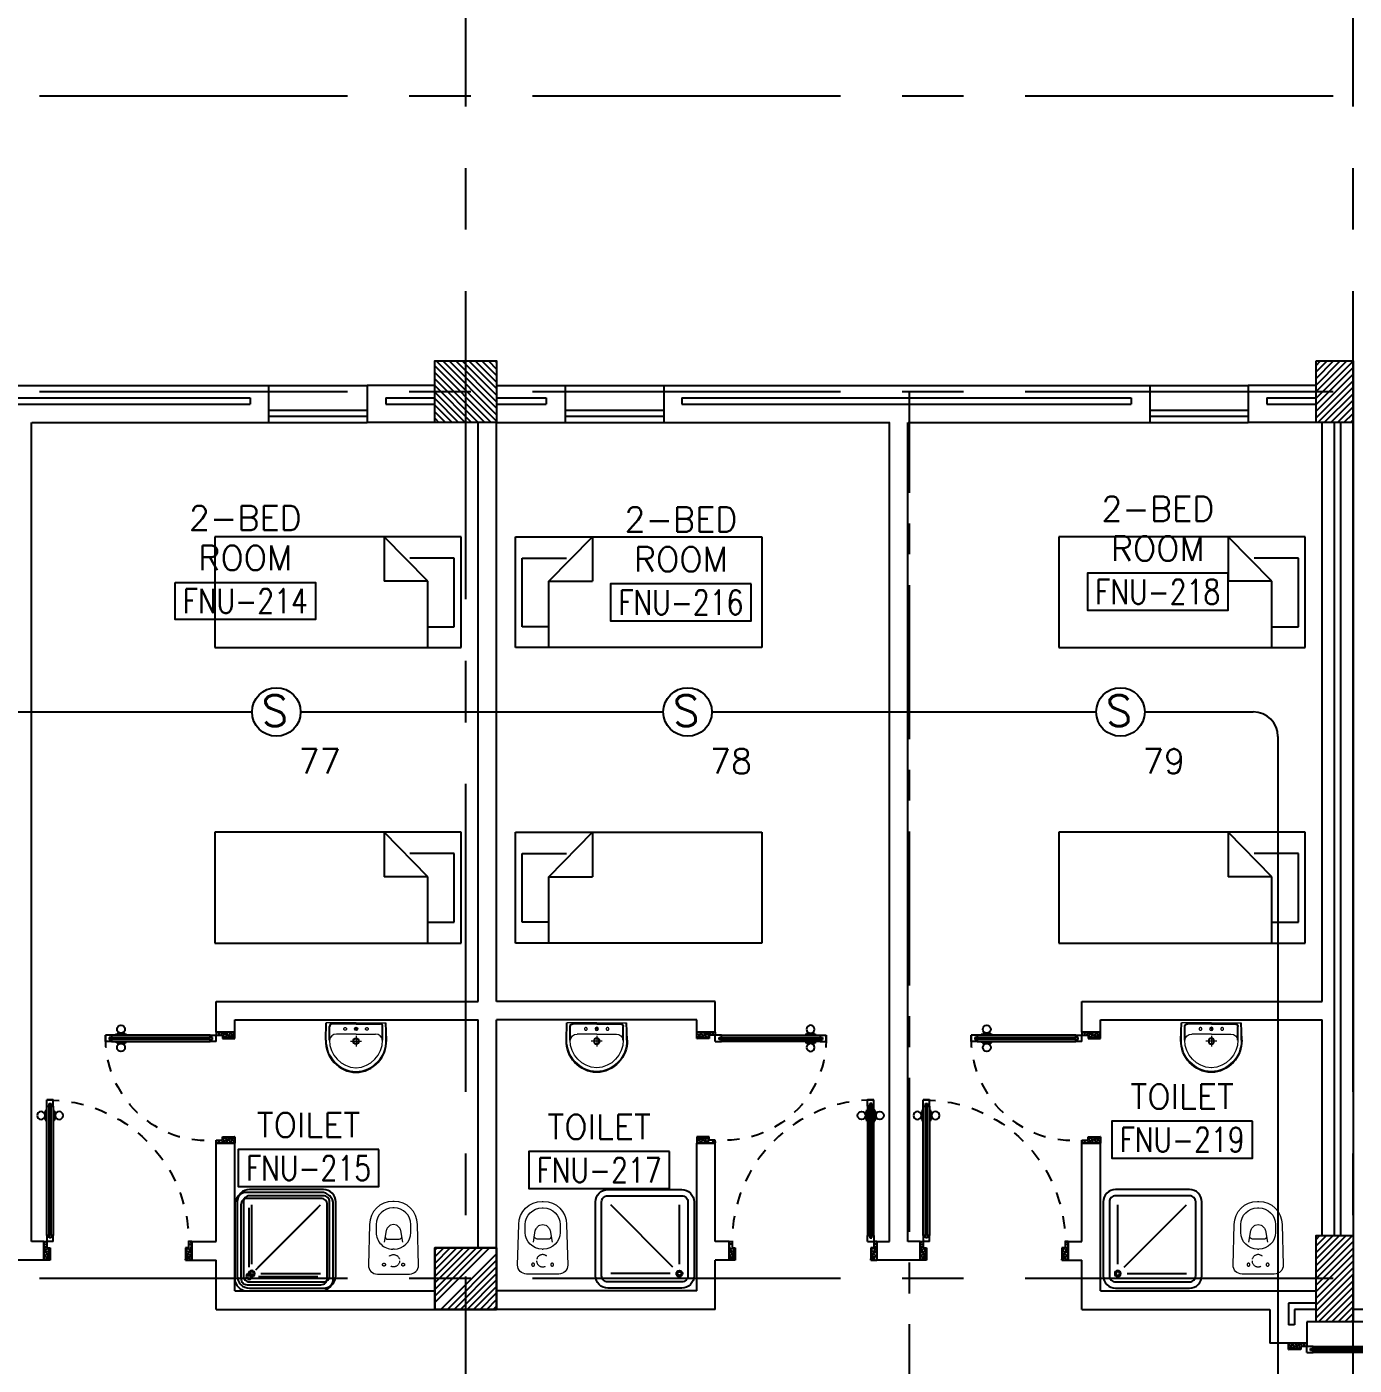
# Model space of a CAD drawing. Extents: x 0 to 93, y -1.5 to 78.
# Drawn here: x 29.67 to 40.44, y 56.32 to 67.18 of the extents above; entities that cross this region are included whole.
import ezdxf
from ezdxf.enums import TextEntityAlignment as Align

# ---------------------------------------------------------------- set-up
doc = ezdxf.new("R2010")
doc.units = 0
doc.header["$MEASUREMENT"] = 0
doc.header["$PDMODE"] = 34
for name, pattern in [('CENTER', [2, 1.25, -0.25, 0.25, -0.25]), ('CENTERX2', [4, 2.5, -0.5, 0.5, -0.5]), ('DASHED', [0.75, 0.5, -0.25]), ('HIDDEN', [0.375, 0.25, -0.125]), ('HIDDEN2', [0.1875, 0.125, -0.0625])]:
    doc.linetypes.add(name, pattern=pattern)
doc.layers.get('0').update_dxf_attribs({"color": 11, "linetype": 'CONTINUOUS'})
doc.layers.get('DEFPOINTS').update_dxf_attribs({"color": 11, "linetype": 'CONTINUOUS'})
for name, color, linetype in [('AX-DIM', 11, 'CONTINUOUS'), ('AXES', 11, 'CENTERX2'), ('AXES1', 11, 'CENTER'), ('COL', 11, 'CONTINUOUS'), ('DOOR', 11, 'CONTINUOUS'), ('E-FIRE', 4, 'CONTINUOUS'), ('E-WIRE', 4, 'CONTINUOUS'), ('EJ', 11, 'CONTINUOUS'), ('FIX', 11, 'CONTINUOUS'), ('FUR', 11, 'CONTINUOUS'), ('HAT', 11, 'CONTINUOUS'), ('INSUL', 11, 'CONTINUOUS'), ('RM-BOX', 11, 'CONTINUOUS'), ('RM-NAME', 11, 'CONTINUOUS'), ('RM-NO', 11, 'CONTINUOUS'), ('ROOF', 11, 'CONTINUOUS'), ('WALL', 11, 'CONTINUOUS'), ('WIN', 11, 'CONTINUOUS')]:
    doc.layers.add(name, color=color, linetype=linetype)
doc.styles.add('ROMANS', font='ROMANS.shx', dxfattribs={"width": 0.6})
doc.dimstyles.new('DIM-OUT', dxfattribs={"dimscale": 0, "dimtxt": 0.24, "dimasz": 0.08, "dimexe": 0.02, "dimexo": 0.02, "dimgap": 0.05, "dimtad": 1, "dimdec": 0, "dimlfac": 1000, "dimzin": 0, "dimdsep": 46, "dimtxsty": 'ROMANS', "dimblk1": 'ARCHTICK', "dimblk2": 'ARCHTICK', "dimsah": 1, "dimcen": 0.01, "dimdle": 0.08, "dimclrd": 7, "dimclre": 7, "dimclrt": 2, "dimadec": 0, "dimazin": 0, "dimtp": 2, "dimtm": 2, "dimtfac": 0.114286, "dimtdec": 0, "dimtix": 1, "dimtmove": 2, "dimatfit": 3, "dimldrblk": 'ARCHTICK', "dimfxl": 0, "dimtolj": 1, "dimtzin": 0, "dimarcsym": 0})

# ---------------------------------------------------------------- blocks, each defined once
blk = doc.blocks.new('*X62')
at = {"color": 0}
for p, q in [((203889, 169947), (204331, 170390)), ((203889, 170000), (204278, 170390)), ((203889, 170053), (204225, 170390)), ((203889, 170107), (204172, 170390)), ((203889, 170160), (204119, 170390)), ((203889, 170213), (204066, 170390)), ((203889, 170266), (204013, 170390)), ((203889, 170319), (203960, 170390)), ((203889, 170372), (203907, 170390)), ((203937, 169890), (204389, 170341)), ((203990, 169890), (204389, 170288)), ((204043, 169890), (204389, 170235)), ((204096, 169890), (204389, 170182)), ((204149, 169890), (204389, 170129)), ((204202, 169890), (204389, 170076)), ((204255, 169890), (204389, 170023)), ((204308, 169890), (204389, 169970)), ((204361, 169890), (204389, 169917))]:
    blk.add_line(p, q, dxfattribs=at)
blk = doc.blocks.new('COL50')
at = {"layer": 'COL'}
blk.add_lwpolyline([(-250, 250), (-250, -250), (250, -250), (250, 250)], close=True, dxfattribs=at)
blk = doc.blocks.new('RM1')
at = {"layer": 'RM-BOX'}
blk.add_lwpolyline([(570, -200), (-570, -200), (-570, -500), (570, -500)], close=True, dxfattribs=at)
at = {"layer": 'RM-NAME', "style": 'ROMANS'}
for tag, p in [('ROOMNAME1', (0, 324)), ('ROOMNAME2', (0, 0))]:
    blk.add_attdef(tag, text='', height=200, dxfattribs=at).set_placement(p, align=Align.MIDDLE)
at = {"layer": 'RM-NO', "style": 'ROMANS', "width": 0.8}
blk.add_attdef('ROOMNO', text='', height=200, dxfattribs=at).set_placement((0, -350), align=Align.MIDDLE)
blk = doc.blocks.new('AH20A')
at = {"layer": 'FUR'}
for p, q in [((0, 0.5), (0, -0.5)), ((1, 0.5), (0, 0.5)), ((0.1358, 0.5), (0.1358, -0.0987)), ((1, -0.5), (1, 0.5)), ((0.1358, 0.3112), (0.0277, 0.3112)), ((0.0277, 0.3112), (0.0277, -0.3087)), ((0.1358, -0.0987), (0.3125, -0.5)), ((0.1358, -0.0987), (0.3125, -0.0987)), ((0.3125, -0.5), (0.3125, -0.0987)), ((0.0277, -0.3087), (0.2076, -0.3087)), ((0, -0.5), (1, -0.5))]:
    blk.add_line(p, q, dxfattribs=at)
blk = doc.blocks.new('DOOR90')
at = {"layer": 'DOOR', "linetype": 'ByBlock'}
for p, q in [((0, 0), (-150, 0)), ((-200, -25), (-1000, -25)), ((-200, -42), (-1000, -42)), ((-200, -58), (-1000, -58)), ((-1000, -75), (-200, -75))]:
    blk.add_line(p, q, dxfattribs=at)
at = {"layer": 'DOOR', "color": 0, "linetype": 'ByBlock'}
for p, q in [((-150, 0), (-150, -25)), ((-150, 0), (0, 0)), ((0, -50), (0, 0)), ((-1050, -25), (-1050, -75)), ((-1050, -75), (-1050, -25)), ((-1000, -25), (-1050, -25)), ((-1000, -75), (-1050, -75)), ((-1020, -42), (-1020, -58)), ((-1000, -42), (-1020, -42)), ((-1000, -58), (-1020, -58)), ((-1000, -25), (-1000, -42)), ((-1000, -58), (-1000, -75)), ((-968, -25), (-968, -18)), ((-878, -18), (-968, -18)), ((-968, -75), (-968, -82)), ((-878, -82), (-968, -82)), ((-955, -18), (-955, -9)), ((-955, -9), (-890, -9)), ((-955, -18), (-890, -18)), ((-955, -82), (-955, -91)), ((-955, -82), (-890, -82)), ((-955, -91), (-890, -91)), ((-890, -18), (-890, -9)), ((-890, -82), (-890, -91)), ((-878, -25), (-878, -18)), ((-878, -75), (-878, -82)), ((-200, -42), (-200, -25)), ((-200, -25), (-150, -25)), ((-180, -42), (-200, -42)), ((-200, -75), (-200, -58)), ((-200, -58), (-180, -58)), ((-150, -75), (-200, -75)), ((-180, -58), (-180, -42)), ((-150, -75), (-150, -25)), ((-150, -25), (-100, -25)), ((-100, -25), (-100, -50)), ((-100, -50), (0, -50)), ((-100, -850), (0, -850)), ((-100, -875), (-100, -850)), ((0, -850), (0, -900)), ((-150, -900), (-150, -875)), ((-150, -875), (-100, -875)), ((0, -900), (-150, -900)), ((-150, -900), (0, -900))]:
    blk.add_line(p, q, dxfattribs=at)
at = {"layer": 'DOOR', "color": 9, "linetype": 'ByBlock'}
for p, q in [((0, -50), (-114, 0)), ((0, -50), (-40, 0)), ((0, -50), (-100, -37)), ((0, -850), (-114, -900)), ((0, -850), (-100, -863)), ((0, -850), (-40, -900))]:
    blk.add_line(p, q, dxfattribs=at)
at = {"layer": 'DOOR', "color": 0, "linetype": 'ByBlock'}
for centre in [(-923, 24), (-923, -124)]:
    blk.add_circle(centre, 32.4, dxfattribs=at)
at = {"layer": 'DOOR', "color": 9, "linetype": 'ByBlock'}
for centre, radius, start, end in [((0, -50), 74.4, 137.7764, 180), ((0, -50), 54.4, 113.2074, 180), ((0, -50), 154, 161.1053, 166.2858), ((0, -50), 134, 158.1598, 169.28), ((0, -50), 114, 154.0838, 167.3774), ((0, -50), 94.4, 148.0182, 180), ((0, -50), 34.4, 90, 180), ((0, -50), 14.4, 90, 180), ((0, -850), 94.4, 180, 211.9818), ((0, -850), 74.4, 180, 222.2236), ((0, -850), 54.4, 180, 246.7926), ((0, -850), 34.4, 180, 270), ((0, -850), 14.4, 180, 270), ((0, -850), 154, 193.7142, 198.8947), ((0, -850), 134, 190.72, 201.8402)]:
    blk.add_arc(centre, radius, start, end, dxfattribs=at)
at = {"layer": 'DOOR', "linetype": 'HIDDEN', "ltscale": 0.5}
blk.add_arc((-222, -50), 828, 178.2701, 275.003, dxfattribs=at)
blk = doc.blocks.new('DOOR100')
at = {"layer": 'DOOR', "color": 0, "linetype": 'ByBlock'}
for p, q in [((-92, 1206), (-92, 1141)), ((-83, 1206), (-92, 1206)), ((-83, 1129), (-83, 1219)), ((-76, 1219), (-83, 1219)), ((-83, 1206), (-83, 1141)), ((-76, 1251), (-76, 1301)), ((-76, 1301), (-26, 1301)), ((-26, 1301), (-76, 1301)), ((-59, 1251), (-76, 1251)), ((-59, 1251), (-59, 1271)), ((-43, 1271), (-59, 1271)), ((-43, 1251), (-43, 1271)), ((-26, 1251), (-43, 1251)), ((-26, 1251), (-26, 1301)), ((-26, 1219), (-19, 1219)), ((-19, 1129), (-19, 1219)), ((-19, 1206), (-19, 1141)), ((-19, 1206), (-10, 1206)), ((-10, 1206), (-10, 1141)), ((-83, 1141), (-92, 1141)), ((-76, 1129), (-83, 1129)), ((-26, 1129), (-19, 1129)), ((-19, 1141), (-10, 1141)), ((-1201, 0), (-1201, 150)), ((-1201, 150), (-1176, 150)), ((-1201, 150), (-1201, 0)), ((-1176, 150), (-1176, 100)), ((-76, 200), (-59, 200)), ((-76, 150), (-76, 200)), ((-76, 150), (-26, 150)), ((-59, 200), (-59, 180)), ((-59, 180), (-43, 180)), ((-43, 200), (-26, 200)), ((-43, 180), (-43, 200)), ((-26, 200), (-26, 150)), ((-1, 150), (-26, 150)), ((-26, 150), (-26, 100)), ((-1, 150), (-1, 0)), ((-1151, 0), (-1201, 0)), ((-1176, 100), (-1151, 100)), ((-1151, 100), (-1151, 0)), ((-51, 100), (-51, 0)), ((-26, 100), (-51, 100)), ((-51, 0), (-1, 0))]:
    blk.add_line(p, q, dxfattribs=at)
at = {"layer": 'DOOR', "linetype": 'ByBlock'}
for p, q in [((-76, 1251), (-76, 200)), ((-59, 200), (-59, 1251)), ((-43, 200), (-43, 1251)), ((-26, 200), (-26, 1251))]:
    blk.add_line(p, q, dxfattribs=at)
at = {"layer": 'DOOR', "color": 9, "linetype": 'ByBlock'}
for p, q in [((-1151, 0), (-1201, 114)), ((-51, 0), (-1, 114)), ((-1151, 0), (-1201, 40)), ((-1151, 0), (-1164, 100)), ((-51, 0), (-38, 100)), ((-51, 0), (-1, 40))]:
    blk.add_line(p, q, dxfattribs=at)
at = {"layer": 'DOOR', "color": 0, "linetype": 'ByBlock'}
for centre in [(-125, 1174), (22, 1174)]:
    blk.add_circle(centre, 32.4, dxfattribs=at)
at = {"layer": 'DOOR', "linetype": 'HIDDEN', "ltscale": 0.5}
blk.add_arc((-27, 152), 1149, 89.961, 180.0931, dxfattribs=at)
at = {"layer": 'DOOR', "color": 9, "linetype": 'ByBlock'}
for centre, radius, start, end in [((-1151, 0), 154, 103.7142, 108.8947), ((-1151, 0), 134, 100.72, 111.8402), ((-51, 0), 134, 68.1598, 79.28), ((-51, 0), 114, 64.0838, 77.3774), ((-51, 0), 154, 71.1053, 76.2858), ((-1151, 0), 94.4, 90, 121.9818), ((-1151, 0), 74.4, 90, 132.2236), ((-1151, 0), 54.4, 90, 156.7926), ((-1151, 0), 34.4, 90, 180), ((-1151, 0), 14.4, 90, 180), ((-51, 0), 94.4, 58.0182, 90), ((-51, 0), 74.4, 47.7764, 90), ((-51, 0), 54.4, 23.2074, 90), ((-51, 0), 34.4, 0, 90), ((-51, 0), 14.4, 0, 90)]:
    blk.add_arc(centre, radius, start, end, dxfattribs=at)
blk = doc.blocks.new('SHR1')
at = {"layer": 'FIX'}
for p, q in [((-196, 196), (-700, 700)), ((-143, 218), (-143, 700)), ((-218, 143), (-700, 143))]:
    blk.add_line(p, q, dxfattribs=at)
for points in [[(-825, 125), (-825, 725, -0.414214), (-725, 825), (-125, 825, -0.414214), (-25, 725), (-25, 125, -0.414214), (-125, 25), (-725, 25, -0.414214)], [(-775, 125), (-775, 725, -0.414214), (-725, 775), (-125, 775, -0.414214), (-75, 725), (-75, 125, -0.414214), (-125, 75), (-725, 75, -0.414214)]]:
    blk.add_lwpolyline(points, format="xyb", close=True, dxfattribs=at)
for radius in [25, 15]:
    blk.add_circle((-143, 143), radius, dxfattribs=at)
blk = doc.blocks.new('*X73')
at = {"color": 0}
for p, q in [((203889, 118293), (204345, 118750)), ((203889, 118346), (204292, 118750)), ((203889, 118399), (204239, 118750)), ((203889, 118452), (204186, 118750)), ((203889, 118505), (204133, 118750)), ((203889, 118558), (204080, 118750)), ((203889, 118611), (204027, 118750)), ((203889, 118665), (203974, 118750)), ((203889, 118718), (203921, 118750)), ((203898, 118250), (204389, 118740)), ((203951, 118250), (204389, 118687)), ((204004, 118250), (204389, 118634)), ((204057, 118250), (204389, 118581)), ((204110, 118250), (204389, 118528)), ((204163, 118250), (204389, 118475)), ((204216, 118250), (204389, 118422)), ((204269, 118250), (204389, 118369)), ((204322, 118250), (204389, 118316)), ((204375, 118250), (204389, 118263))]:
    blk.add_line(p, q, dxfattribs=at)
blk = doc.blocks.new('WC1')
at = {"layer": 'FIX', "lineweight": 20}
for p, q in [((-210, 204), (-538, 194)), ((-475, 141), (-538, 141)), ((-137, 0), (-137, 131)), ((-727, 5), (-727, -5)), ((-674, 5), (-674, -5)), ((-534, 24), (-540, 0)), ((-540, 0), (-534, -24)), ((-395, 76), (-490, 60)), ((-339, 5), (-339, -5)), ((-137, -131), (-137, 0)), ((-490, -60), (-395, -76)), ((-538, -141), (-475, -141)), ((-538, -194), (-210, -204)), ((-213, -204), (-210, -204))]:
    blk.add_line(p, q, dxfattribs=at)
at = {"layer": 'FIX', "linetype": 'Continuous', "lineweight": 20}
blk.add_line((-420, -47), (-420, 45), dxfattribs=at)
at = {"layer": 'FIX', "linetype": 'HIDDEN2', "lineweight": 20, "ltscale": 0.3}
blk.add_circle((-245, 0), 49.8, dxfattribs=at)
at = {"layer": 'FIX', "linetype": 'HIDDEN', "lineweight": 20, "ltscale": 0.05}
for centre in [(-213, 78), (-213, -77)]:
    blk.add_circle(centre, 11.6, dxfattribs=at)
at = {"layer": 'FIX', "lineweight": 20}
for centre, radius, start, end in [((-538, 5), 189, 90, 180), ((-538, 5), 136, 90, 180), ((-475, 5), 136, 360, 90), ((-210, 131), 73, 360, 90), ((-473, -7), 68.2, 128.9242, 152.8468), ((-464, -18), 82, 108.496, 128.9242), ((-538, -5), 189, 180, 270), ((-538, -5), 136, 180, 270), ((-473, 7), 68.2, 207.1532, 231.0758), ((-464, 18), 82, 231.0758, 251.504), ((-475, -5), 136, 270, 0), ((-210, -131), 73, 270, 0)]:
    blk.add_arc(centre, radius, start, end, dxfattribs=at)
at = {"layer": 'FIX', "linetype": 'Continuous', "lineweight": 20}
for centre, start, end in [((-443, 46), 357.6662, 91.6121), ((-442, -46), 268.3879, 2.3338)]:
    blk.add_arc(centre, 22.3, start, end, dxfattribs=at)
blk = doc.blocks.new('LAV1')
at = {"layer": 'FIX', "linetype": 'DASHED', "lineweight": 20, "ltscale": 0.05}
for p, q in [((0, 170), (0, 270)), ((0, 170), (0, 270)), ((50, 220), (-50, 220))]:
    blk.add_line(p, q, dxfattribs=at)
at = {"layer": 'FIX', "linetype": 'ByBlock', "ltscale": 0.3}
for p, q in [((-280, 210), (-275, 50)), ((-245, 210), (-245, 85)), ((245, 210), (245, 85)), ((280, 210), (275, 50)), ((0, 60), (-220, 60)), ((0, 60), (220, 60))]:
    blk.add_line(p, q, dxfattribs=at)
at = {"layer": 'FIX', "linetype": 'Continuous', "lineweight": 20}
for p, q in [((-275, 210), (-275, 50)), ((0, 155), (-181, 155)), ((0, 155), (181, 155)), ((275, 210), (275, 50)), ((0, 50), (-275, 50)), ((0, 50), (-252, 50)), ((0, 50), (275, 50)), ((0, 50), (252, 50))]:
    blk.add_line(p, q, dxfattribs=at)
at = {"layer": 'FIX', "lineweight": 20}
for p, q in [((16, 107), (-15, 107)), ((0, 92), (0, 123))]:
    blk.add_line(p, q, dxfattribs=at)
for centre, radius in [((0, 220), 29.5), ((0, 220), 22.5), ((0, 107), 15.5)]:
    blk.add_circle(centre, radius, dxfattribs=at)
at = {"layer": 'FIX', "linetype": 'HIDDEN', "lineweight": 20, "ltscale": 0.05}
for centre in [(-100, 107), (100, 107)]:
    blk.add_circle(centre, 12.4, dxfattribs=at)
at = {"layer": 'FIX', "linetype": 'ByBlock', "ltscale": 0.3}
for centre, radius, start, end in [((7, 220), 287, 91.3776, 182.0064), ((-7, 220), 287, 357.9936, 88.6224), ((-220, 85), 24.9, 179.7021, 269.9486), ((220, 85), 24.9, 270.0514, 0.2979)]:
    blk.add_arc(centre, radius, start, end, dxfattribs=at)
at = {"layer": 'FIX', "linetype": 'Continuous', "lineweight": 20}
for centre, radius, start, end in [((8, 217), 283, 91.6988, 181.351), ((-8, 217), 283, 358.649, 88.3012), ((8, 212), 253, 91.7328, 180.4884), ((-8, 212), 253, 359.5116, 88.2672), ((-179, 222), 66.9, 190.2006, 268.0786), ((179, 222), 66.9, 271.9214, 349.7994)]:
    blk.add_arc(centre, radius, start, end, dxfattribs=at)
blk = doc.blocks.new('C11')
at = {"layer": 'HAT'}
h = blk.add_hatch(dxfattribs=at)
h.set_pattern_fill('ANSI31', color=256, scale=300, style=0)
h.set_pattern_definition([(45, (-248556.182, -75061.005), (-26.5165043, 26.5165043), [])])
h.paths.add_polyline_path([(300, 700), (0, 700), (0, 350), (300, 350)])
h.paths.add_polyline_path([(300, 350), (0, 350), (0, 0), (300, 0)])
at = {"layer": 'COL'}
blk.add_lwpolyline([(300, 700), (300, 0), (0, 0), (0, 700)], close=True, dxfattribs=at)
blk = doc.blocks.new('C-300')
at = {"layer": 'HAT', "linetype": 'ByBlock', "ltscale": 0.3}
h = blk.add_hatch(dxfattribs=at)
h.set_pattern_fill('ANSI31', color=8, scale=300, style=0)
h.set_pattern_definition([(45, (-258496.182, -82361.005), (-26.5165043, 26.5165043), [])])
h.paths.add_polyline_path([(300, 500), (0, 500), (0, 250), (300, 250)])
h.paths.add_polyline_path([(300, 250), (0, 250), (0, 0), (300, 0)])
at = {"layer": 'COL'}
blk.add_lwpolyline([(0, 500), (300, 500), (300, 0), (0, 0)], close=True, dxfattribs=at)
blk = doc.blocks.new('A$C272A55A0')
at = {"layer": 'DOOR', "color": 0, "linetype": 'ByBlock'}
for p, q in [((0, 900), (0, 1050)), ((50, 1050), (0, 1050)), ((50, 950), (50, 1050)), ((1750, 950), (1750, 1050)), ((1750, 1050), (1800, 1050)), ((1800, 1050), (1800, 900)), ((0, 900), (25, 900)), ((25, 950), (50, 950)), ((25, 900), (25, 950)), ((75, 900), (25, 900)), ((25, 850), (25, 900)), ((58, 870), (42, 870)), ((42, 870), (42, 850)), ((58, 850), (58, 870)), ((75, 900), (75, 850)), ((1725, 900), (1775, 900)), ((1725, 900), (1725, 850)), ((1742, 870), (1758, 870)), ((1742, 850), (1742, 870)), ((1775, 950), (1750, 950)), ((1758, 870), (1758, 850)), ((1775, 900), (1775, 950)), ((1800, 900), (1775, 900)), ((1775, 850), (1775, 900)), ((42, 850), (25, 850)), ((75, 850), (58, 850)), ((1725, 850), (1742, 850)), ((1758, 850), (1775, 850)), ((1718, 160), (1709, 160)), ((1709, 95), (1709, 160)), ((1725, 173), (1718, 173)), ((1718, 173), (1718, 83)), ((1718, 95), (1718, 160)), ((1775, 173), (1782, 173)), ((1782, 173), (1782, 83)), ((1782, 160), (1791, 160)), ((1782, 95), (1782, 160)), ((1791, 95), (1791, 160)), ((25, 50), (42, 50)), ((25, 50), (25, 0)), ((25, 0), (75, 0)), ((75, 0), (25, 0)), ((42, 50), (42, 30)), ((42, 30), (58, 30)), ((58, 50), (75, 50)), ((58, 50), (58, 30)), ((75, 50), (75, 0)), ((1718, 95), (1709, 95)), ((1725, 83), (1718, 83)), ((1742, 50), (1725, 50)), ((1725, 50), (1725, 0)), ((1775, 0), (1725, 0)), ((1725, 0), (1775, 0)), ((1742, 50), (1742, 30)), ((1758, 30), (1742, 30)), ((1775, 50), (1758, 50)), ((1758, 50), (1758, 30)), ((1775, 83), (1782, 83)), ((1775, 50), (1775, 0)), ((1782, 95), (1791, 95))]:
    blk.add_line(p, q, dxfattribs=at)
at = {"layer": 'DOOR', "color": 9, "linetype": 'ByBlock'}
for p, q in [((50, 1050), (0, 1010)), ((50, 1050), (0, 937)), ((50, 1050), (37, 950)), ((1750, 1050), (1800, 1010)), ((1750, 1050), (1800, 937)), ((1750, 1050), (1763, 950))]:
    blk.add_line(p, q, dxfattribs=at)
at = {"layer": 'DOOR', "linetype": 'ByBlock'}
for p, q in [((25, 850), (25, 50)), ((42, 850), (42, 50)), ((58, 850), (58, 50)), ((75, 50), (75, 850)), ((1725, 50), (1725, 850)), ((1742, 850), (1742, 50)), ((1758, 850), (1758, 50)), ((1775, 850), (1775, 50))]:
    blk.add_line(p, q, dxfattribs=at)
at = {"layer": 'DOOR', "color": 0, "linetype": 'ByBlock'}
for centre in [(1676, 128), (1824, 128)]:
    blk.add_circle(centre, 32.4, dxfattribs=at)
at = {"layer": 'DOOR', "color": 9, "linetype": 'ByBlock'}
for centre, radius, start, end in [((50, 1050), 54.4, 203.2074, 270), ((50, 1050), 74.4, 227.7764, 270), ((50, 1050), 34.4, 180, 270), ((50, 1050), 14.4, 180, 270), ((1750, 1050), 14.4, 270, 0), ((1750, 1050), 34.4, 270, 0), ((1750, 1050), 54.4, 270, 336.7926), ((1750, 1050), 74.4, 270, 312.2236), ((50, 1050), 94.4, 238.0182, 270), ((50, 1050), 114, 244.0838, 257.3774), ((50, 1050), 134, 248.1598, 259.28), ((50, 1050), 154, 251.1053, 256.2858), ((1750, 1050), 94.4, 270, 301.9818), ((1750, 1050), 114, 282.6226, 295.9162), ((1750, 1050), 134, 280.72, 291.8402), ((1750, 1050), 154, 283.7142, 288.8947)]:
    blk.add_arc(centre, radius, start, end, dxfattribs=at)
at = {"layer": 'DOOR', "linetype": 'HIDDEN', "ltscale": 0.5}
for centre, start, end in [((50, 851), 268.3174, 3.2965), ((1750, 851), 176.7035, 271.6826)]:
    blk.add_arc(centre, 851, start, end, dxfattribs=at)
at = {"layer": 'WALL', "linetype": 'ByBlock'}
blk.add_line((1800, 900), (1800, 1050), dxfattribs=at)
blk = doc.blocks.new('_ARCHTICK')
at = {"color": 0, "linetype": 'ByBlock', "const_width": 0.15}
blk.add_lwpolyline([(-0.5, -0.5), (0.5, 0.5)], dxfattribs=at)
blk = doc.blocks.new('*D164')
at = {"layer": 'AX-DIM', "color": 7, "lineweight": -2}
for p, q in [((7.952, 76.648), (82.802, 76.648)), ((8.032, 72.01), (8.032, 76.668)), ((82.722, 64.49), (82.722, 76.668))]:
    blk.add_line(p, q, dxfattribs=at)
at = {"layer": 'DEFPOINTS', "color": 0}
for p in [(82.722, 76.648), (8.032, 71.99), (82.722, 64.47)]:
    blk.add_point(p, dxfattribs=at)
at = {"layer": 'AX-DIM', "color": 7, "lineweight": -2, "xscale": 0.08, "yscale": 0.08, "zscale": 0.08, "rotation": 180}
blk.add_blockref('_ARCHTICK', (8.032, 76.648), dxfattribs=at)
at = {"layer": 'AX-DIM', "color": 7, "lineweight": -2, "xscale": 0.08, "yscale": 0.08, "zscale": 0.08}
blk.add_blockref('_ARCHTICK', (82.722, 76.648), dxfattribs=at)
at = {"layer": 'AX-DIM', "color": 2, "insert": (45.377, 76.818), "char_height": 0.24, "attachment_point": 5, "style": 'ROMANS'}
blk.add_mtext('\\A1;74690', dxfattribs=at)
blk = doc.blocks.new('S')
at = {"layer": 'E-FIRE'}
blk.add_circle((0, 0), 197, dxfattribs=at)
at = {"layer": 'E-FIRE', "color": 3, "style": 'ROMANS'}
blk.add_text('S', height=250, dxfattribs=at).set_placement((-119, -115))

msp = doc.modelspace()

# ---------------------------------------------------------------- linework, layer by layer
at = {"layer": 'AXES'}
for p, q in [((33.2317, -1.4643), (33.2317, 77.3484)), ((40.4317, -1.4643), (40.4317, 76.9984)), ((92.2717, 66.62), (24.2317, 66.62)), ((92.2717, 64.22), (24.2317, 64.22)), ((92.2717, 57.02), (24.2317, 57.02))]:
    msp.add_line(p, q, dxfattribs=at)
at = {"layer": 'AXES1'}
msp.add_line((36.8317, 5.4), (36.8317, 64.22), dxfattribs=at)
at = {"layer": 'COL'}
msp.add_lwpolyline([(32.9817, 63.97), (32.9817, 64.47), (33.4817, 64.47), (33.4817, 63.97)], close=True, dxfattribs=at)
at = {"layer": 'E-WIRE', "linetype": 'Continuous'}
for p, q in [((28.1162, 61.62), (31.4971, 61.62)), ((31.8912, 61.62), (34.8346, 61.62)), ((35.2287, 61.62), (38.3471, 61.62)), ((38.7412, 61.62), (39.6225, 61.62))]:
    msp.add_line(p, q, dxfattribs=at)
at = {"layer": 'E-WIRE', "color": 4}
msp.add_line((39.8225, 61.42), (39.8225, 54.7325), dxfattribs=at)
at = {"layer": 'E-WIRE', "linetype": 'Continuous'}
msp.add_arc((39.6225, 61.42), 0.2, 0, 90, dxfattribs=at)
at = {"layer": 'EJ'}
msp.add_line((40.4317, 54.52), (40.4317, 56.67), dxfattribs=at)
at = {"layer": 'INSUL'}
for p, q in [((27.785, 64.17), (31.4817, 64.17)), ((27.785, 64.12), (31.4817, 64.12)), ((31.4817, 64.17), (31.4817, 64.12)), ((32.5817, 64.17), (32.5817, 64.12)), ((32.5817, 64.17), (32.9817, 64.17)), ((32.5817, 64.12), (32.9817, 64.12)), ((33.4817, 64.17), (33.885, 64.17)), ((33.4817, 64.12), (33.885, 64.12)), ((33.885, 64.17), (33.885, 64.12)), ((34.985, 64.17), (38.6317, 64.17)), ((34.985, 64.17), (34.985, 64.12)), ((34.985, 64.12), (38.6317, 64.12)), ((38.6317, 64.17), (38.6317, 64.12)), ((39.7317, 64.17), (40.1317, 64.17)), ((39.7317, 64.17), (39.7317, 64.12)), ((39.7317, 64.12), (40.1317, 64.12)), ((40.2817, 57.37), (40.2817, 63.97)), ((40.3317, 57.37), (40.3317, 63.97)), ((39.9067, 56.82), (39.9067, 56.645)), ((40.1317, 56.82), (39.9067, 56.82)), ((39.9567, 56.77), (39.9567, 56.645)), ((40.1317, 56.77), (39.9567, 56.77)), ((39.9567, 56.645), (39.9067, 56.645))]:
    msp.add_line(p, q, dxfattribs=at)
at = {"layer": 'ROOF'}
for p, q in [((41.5767, 56.77), (40.4317, 56.77)), ((41.7267, 56.67), (40.4317, 56.67))]:
    msp.add_line(p, q, dxfattribs=at)
at = {"layer": 'WALL'}
for p, q in [((27.635, 64.27), (31.6317, 64.27)), ((31.6317, 64.27), (31.6317, 63.97)), ((32.4317, 64.27), (32.4317, 63.97)), ((32.9817, 64.27), (32.4317, 64.27)), ((33.4817, 64.27), (34.0383, 64.27)), ((34.0383, 64.27), (34.0383, 63.97)), ((34.8383, 64.27), (38.7817, 64.27)), ((34.8383, 64.27), (34.8383, 63.97)), ((38.7817, 64.27), (38.7817, 63.97)), ((39.5817, 64.27), (39.5817, 63.97)), ((40.1317, 64.27), (39.5817, 64.27)), ((29.7067, 57.32), (29.7067, 63.97)), ((29.71, 63.97), (31.6317, 63.97)), ((32.9817, 63.97), (32.4317, 63.97)), ((33.3317, 59.27), (33.3317, 63.97)), ((33.4817, 59.27), (33.4817, 63.97)), ((33.4817, 63.97), (34.0383, 63.97)), ((34.8383, 63.97), (36.6725, 63.97)), ((36.6692, 57.32), (36.6692, 63.97)), ((36.8192, 57.32), (36.8192, 63.97)), ((36.8225, 63.97), (38.7817, 63.97)), ((40.1317, 63.97), (39.5817, 63.97)), ((40.1817, 59.27), (40.1817, 63.97)), ((40.4317, 63.97), (40.4317, 57.37)), ((40.4317, 58.62), (40.4317, 63.97)), ((31.2067, 59.02), (31.2067, 59.27)), ((35.2567, 59.02), (35.2567, 59.27)), ((38.2317, 59.27), (40.1817, 59.27)), ((38.2317, 59.02), (38.2317, 59.27)), ((31.3567, 59.02), (31.3567, 59.12)), ((33.3317, 57.27), (33.3317, 59.12)), ((33.4817, 57.27), (33.4817, 59.12)), ((35.1067, 59.02), (35.1067, 59.12)), ((38.3817, 59.12), (40.1817, 59.12)), ((38.3817, 59.02), (38.3817, 59.12)), ((38.3817, 59.02), (38.3817, 59.12)), ((39.2317, 59.12), (40.1817, 59.12)), ((40.1817, 57.37), (40.1817, 59.12)), ((38.2317, 59.02), (38.3817, 59.02)), ((31.2067, 57.32), (31.2067, 58.12)), ((31.3567, 56.92), (31.3567, 58.12)), ((35.1067, 56.92), (35.1067, 58.12)), ((35.2567, 57.32), (35.2567, 58.12)), ((38.2317, 58.12), (38.3817, 58.12)), ((38.2317, 57.32), (38.2317, 58.12)), ((38.3817, 56.92), (38.3817, 58.12)), ((29.8067, 57.17), (29.8067, 57.32)), ((31.0067, 57.32), (31.2067, 57.32)), ((31.0067, 57.17), (31.0067, 57.32)), ((35.3687, 57.32), (35.2567, 57.32)), ((35.3687, 57.17), (35.3687, 57.32)), ((36.5687, 57.17), (36.5687, 57.32)), ((36.9197, 57.17), (36.9197, 57.32)), ((38.1197, 57.32), (38.2317, 57.32)), ((38.1197, 57.17), (38.1197, 57.32)), ((31.0067, 57.17), (31.2067, 57.17)), ((31.2067, 56.77), (31.2067, 57.17)), ((35.2567, 56.77), (35.2567, 57.17)), ((35.3687, 57.17), (35.2567, 57.17)), ((38.1197, 57.17), (38.2317, 57.17)), ((38.2317, 56.77), (38.2317, 57.17)), ((38.3817, 56.92), (40.135, 56.92)), ((31.2067, 56.77), (32.9817, 56.77)), ((35.2567, 56.77), (33.4817, 56.77)), ((38.2317, 56.77), (39.7567, 56.77)), ((39.7567, 56.77), (39.7567, 56.495)), ((40.4317, 56.82), (40.4317, 56.67)), ((40.4317, 56.67), (40.0567, 56.67)), ((40.0567, 56.67), (40.0567, 56.495)), ((40.0567, 56.495), (39.7567, 56.495))]:
    msp.add_line(p, q, dxfattribs=at)
at = {"layer": 'WALL', "linetype": 'ByBlock'}
for p, q in [((31.2067, 59.27), (33.3317, 59.27)), ((35.2567, 59.27), (33.4817, 59.27)), ((31.3567, 59.12), (33.3317, 59.12)), ((35.1067, 59.12), (33.4817, 59.12)), ((31.2067, 59.02), (31.3567, 59.02)), ((35.2567, 59.02), (35.1067, 59.02)), ((31.2067, 58.12), (31.3567, 58.12)), ((35.2567, 58.12), (35.1067, 58.12)), ((29.8067, 57.32), (29.7067, 57.32)), ((36.5687, 57.32), (36.6692, 57.32)), ((36.9197, 57.32), (36.8192, 57.32)), ((29.8067, 57.17), (29.4567, 57.17)), ((36.9197, 57.17), (36.5687, 57.17)), ((31.3567, 56.92), (32.9817, 56.92)), ((35.1067, 56.92), (33.4817, 56.92))]:
    msp.add_line(p, q, dxfattribs=at)
at = {"layer": 'WIN'}
for p, q in [((31.6317, 64.27), (32.4317, 64.27)), ((34.0383, 64.27), (34.8383, 64.27)), ((38.7817, 64.27), (39.5817, 64.27)), ((31.6317, 64.07), (32.4317, 64.07)), ((31.6317, 64.02), (32.4317, 64.02)), ((34.0383, 64.07), (34.8383, 64.07)), ((34.0383, 64.02), (34.8383, 64.02)), ((38.7817, 64.07), (39.5817, 64.07)), ((38.7817, 64.02), (39.5817, 64.02)), ((31.6317, 63.97), (32.4317, 63.97)), ((34.0383, 63.97), (34.8383, 63.97)), ((38.7817, 63.97), (39.5817, 63.97))]:
    msp.add_line(p, q, dxfattribs=at)

# ---------------------------------------------------------------- block references
at = {"layer": 'COL', "color": 6, "linetype": 'ByBlock', "ltscale": 0.3, "xscale": 0.001000000003841706, "yscale": 0.000999999996565748, "zscale": 0.001}
msp.add_blockref('C-300', (40.1317, 63.97), dxfattribs=at)
at = {"layer": 'COL', "xscale": 0.001000000003841706, "yscale": 0.000999999996565748, "zscale": 0.001}
for name, p in [('COL50', (33.2317, 57.02)), ('C11', (40.1317, 56.67))]:
    msp.add_blockref(name, p, dxfattribs=at)
at = {"layer": 'COL', "xscale": -0.001000000003841706, "yscale": 0.000999999996565748, "zscale": 0.001, "rotation": 180}
msp.add_blockref('COL50', (33.2317, 57.02), dxfattribs=at)
msp.add_blockref('COL50', (33.2317, 57.02), dxfattribs=at)
at = {"layer": 'DOOR', "color": 0, "linetype": 'ByBlock', "yscale": 0.000999999996565748, "zscale": 0.001}
for name, p, xscale in [('DOOR90', (31.3567, 59.02), 0.001000000003841706), ('DOOR90', (35.1067, 59.02), -0.001000000003841706), ('DOOR90', (38.3817, 59.02), 0.001000000003841706), ('DOOR100', (29.8067, 57.17), -0.001000000003841706), ('DOOR100', (36.5687, 57.17), 0.001000000003841706), ('DOOR100', (36.9186, 57.17), -0.001000000003841706)]:
    msp.add_blockref(name, p, dxfattribs=dict(at, xscale=xscale))
at = {"layer": 'DOOR', "color": 0, "linetype": 'ByBlock', "xscale": 0.000999999996565748, "yscale": 0.000999999996565748, "zscale": 0.001, "rotation": 90}
msp.add_blockref('A$C272A55A0', (40.957, 54.695), dxfattribs=at)
at = {"layer": 'E-FIRE', "color": 4, "xscale": 0.001000000003841706, "yscale": 0.0009999999892897904, "zscale": 0.001}
for p in [(31.6942, 61.62), (35.0317, 61.62), (38.5442, 61.62)]:
    msp.add_blockref('S', p, dxfattribs=at)
at = {"layer": 'FIX'}
for name, p, xscale, yscale, zscale, rotation in [('AH20A', (33.194, 62.592), 2, 0.9000000000014552, 2, 180), ('AH20A', (33.6346, 62.592), -2, 0.9000000000014552, 2, 180), ('AH20A', (40.044, 62.592), 2, 0.9000000000014552, 2, 180), ('AH20A', (33.194, 60.1931), 2, 0.9000000000014552, 2, 180), ('AH20A', (33.6346, 60.1931), -2, 0.9000000000014552, 2, 180), ('AH20A', (40.044, 60.1931), 2, 0.9000000000014552, 2, 180), ('LAV1', (32.341, 59.141), 0.0008800000068731606, 0.000879999999597203, 0.0008800000000000001, 180), ('LAV1', (34.2942, 59.141), -0.0008800000068731606, 0.000879999999597203, 0.0008800000000000001, 180), ('LAV1', (39.2817, 59.141), -0.0008800000068731606, 0.000879999999597203, 0.0008800000000000001, 180), ('WC1', (32.645, 56.92), 0.000999999996565748, 0.000999999996565748, 0.001, 270), ('WC1', (33.8558, 56.92), -0.000999999996565748, 0.000999999996565748, 0.001, 90), ('WC1', (39.6617, 56.92), -0.000999999996565748, 0.000999999996565748, 0.001, 90)]:
    msp.add_blockref(name, p, dxfattribs=dict(at, xscale=xscale, yscale=yscale, zscale=zscale, rotation=rotation))
at = {"layer": 'HAT', "xscale": -0.001000000003841706, "yscale": 0.000999999996565748, "zscale": 0.001, "rotation": 180}
msp.add_blockref('*X73', (-170.9069, 182.7197), dxfattribs=at)
at = {"layer": 'HAT', "xscale": 0.001000000003841706, "yscale": 0.000999999996565748, "zscale": 0.001}
msp.add_blockref('*X62', (-170.9069, -113.1197), dxfattribs=at)
at = {"layer": 'RM-NO', "xscale": 0.001000000003841706, "yscale": 0.000999999996565748, "zscale": 0.001}
for p, values in [((38.8472, 62.9458), {'ROOMNO': 'FNU-218', 'ROOMNAME2': 'ROOM', 'ROOMNAME1': '2-BED'}), ((34.9772, 62.8593), {'ROOMNO': 'FNU-216', 'ROOMNAME2': 'ROOM', 'ROOMNAME1': '2-BED'}), ((39.0451, 58.4978), {'ROOMNO': 'FNU-219', 'ROOMNAME2': 'TOILET'}), ((31.9558, 58.2668), {'ROOMNO': 'FNU-215', 'ROOMNAME2': 'TOILET'}), ((34.314, 58.2513), {'ROOMNO': 'FNU-217', 'ROOMNAME2': 'TOILET'})]:
    msp.add_blockref('RM1', p, dxfattribs=at).add_auto_attribs(values)
at = {"layer": 'RM-NO'}
ref = msp.add_blockref('RM1', (31.4426, 62.8707), dxfattribs=dict(at, xscale=-0.001000000003841706, yscale=0.000999999996565748, zscale=0.001))
ref.add_attrib('ROOMNO', 'FNU-214', dxfattribs={"height": 0.2, "style": 'ROMANS', "width": 0.8}).set_placement((31.4426, 62.5207), align=Align.MIDDLE)
ref.add_attrib('ROOMNAME2', 'ROOM', dxfattribs={"layer": 'RM-NAME', "height": 0.2, "style": 'ROMANS'}).set_placement((31.4426, 62.8707), align=Align.MIDDLE)
ref.add_attrib('ROOMNAME1', '2-BED', dxfattribs={"layer": 'RM-NAME', "height": 0.2, "style": 'ROMANS'}).set_placement((31.4426, 63.1945), align=Align.MIDDLE)
at = {"layer": 'WALL', "yscale": 0.000999999996565748, "zscale": 0.001}
for p, xscale in [((31.3317, 56.895), -0.001000000003841706), ((31.3515, 56.918), -0.001000000003841706), ((35.1087, 56.918), 0.001000000003841706), ((38.3797, 56.918), -0.001000000003841706)]:
    msp.add_blockref('SHR1', p, dxfattribs=dict(at, xscale=xscale))

# ---------------------------------------------------------------- texts
at = {"layer": 'E-FIRE', "color": 4, "style": 'ROMANS'}
for s, p in [('77', (31.8752, 61.1203)), ('78', (35.2127, 61.1203)), ('79', (38.7252, 61.1203))]:
    msp.add_text(s, height=0.2, dxfattribs=at).set_placement(p)

# ---------------------------------------------------------------- dimensions: what is measured, and where the dimension line sits
at = {"layer": 'AX-DIM'}
dim = msp.add_linear_dim(base=(82.7217, 76.6484), p1=(8.0317, 71.9903), p2=(82.7217, 64.47), dimstyle='DIM-OUT', override={"dimscale": 1}, dxfattribs=at)
dim.commit()
dim.dimension.update_dxf_attribs({"geometry": '*D164', "text_midpoint": (45.3767, 76.8184)})

doc.saveas('drawing.dxf')
